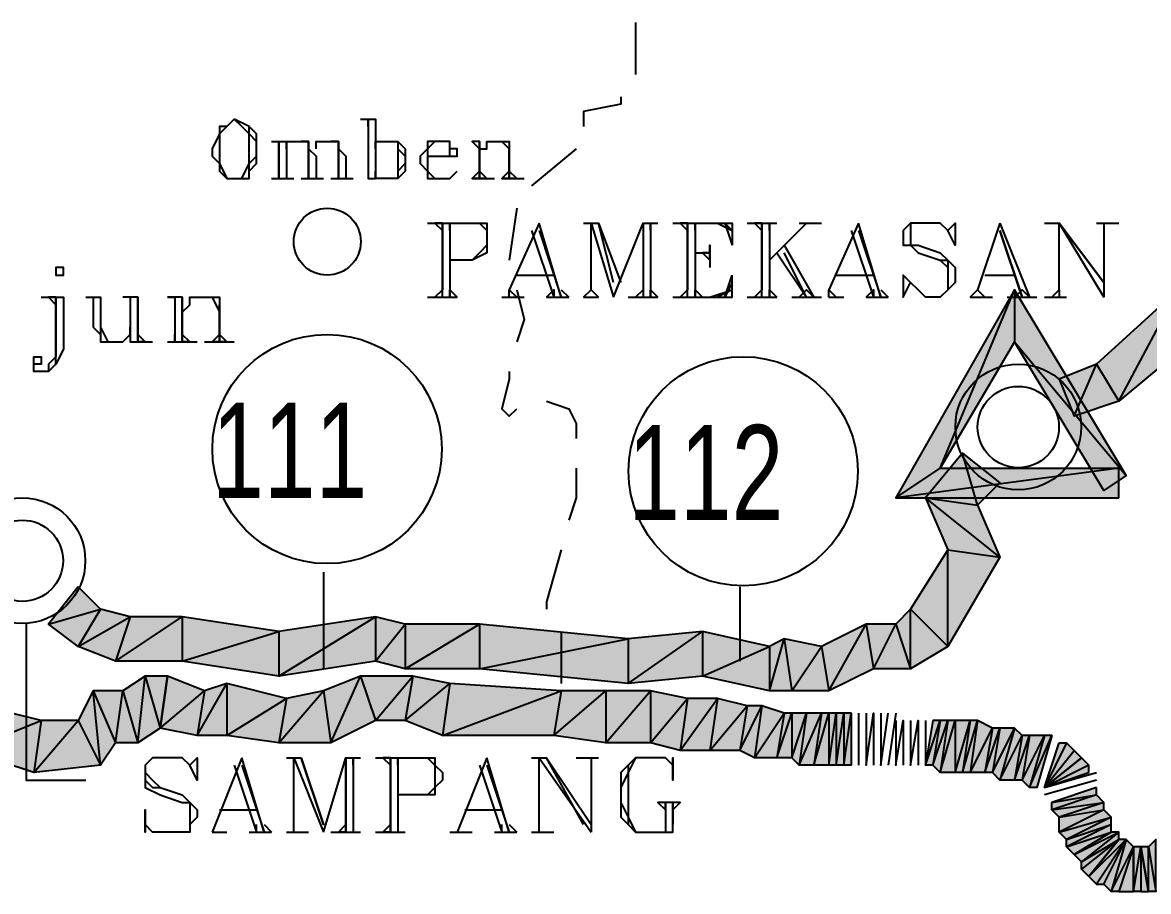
# Model space of a CAD drawing. Header units: millimetres. Extents: x 658 to 813, y 806 to 883.
# Drawn here: x 787.4491 to 787.9097, y 864.57 to 864.9257 of the extents above; entities that cross this region are included whole.
import ezdxf

# ---------------------------------------------------------------- set-up
doc = ezdxf.new("R2010")
doc.units = ezdxf.units.MM
doc.header["$LTSCALE"] = 0.1
doc.linetypes.add('atContinuous2', pattern=[0])
for name, color, linetype in [('2_5TH KEDUA', 7, 'Continuous'), ('BATKAB', 7, 'Continuous'), ('JL-ARTERI', 7, 'Continuous'), ('LINK NAS BARU', 7, 'Continuous'), ('pantai1', 7, 'Continuous'), ('SYMBOL', 7, 'Continuous'), ('TEXT', 8, 'Continuous'), ('zat_Mask_solid', 7, 'Continuous')]:
    doc.layers.add(name, color=color, linetype=linetype)
doc.styles.add('Style2', font='arial.ttf', dxfattribs={"height": 0.2})

msp = doc.modelspace()

# ---------------------------------------------------------------- hatches: boundary and pattern name
at = {"layer": '2_5TH KEDUA'}
h = msp.add_hatch(color=7, dxfattribs=at)
h.paths.add_polyline_path([(787.80631, 864.7311), (787.82455, 864.74326), (787.85495, 864.81622)])
h.paths.add_polyline_path([(787.82455, 864.74326), (787.85495, 864.81622), (787.85495, 864.79494)], flags=17)
h = msp.add_hatch(color=7, dxfattribs=at)
h.paths.add_polyline_path([(787.89752, 864.7311), (787.89752, 864.74326), (787.80631, 864.7311)], flags=17)
h.paths.add_polyline_path([(787.89752, 864.74326), (787.80631, 864.7311), (787.82455, 864.74326)], flags=17)
at = {"layer": 'JL-ARTERI'}
for points in [[(787.8884, 864.78582), (787.89752, 864.77062), (787.92184, 864.81622)], [(787.89752, 864.77062), (787.92184, 864.81622), (787.934, 864.80102)], [(787.87319, 864.77974), (787.87927, 864.76454), (787.8884, 864.78582)], [(787.87927, 864.76454), (787.8884, 864.78582), (787.89752, 864.77062)], [(787.47191, 864.69462), (787.45975, 864.67942), (787.48103, 864.6855)], [(787.45975, 864.67942), (787.48103, 864.6855), (787.47191, 864.6703)], [(787.48103, 864.6855), (787.47191, 864.6703), (787.49319, 864.68246)], [(787.47191, 864.6703), (787.49319, 864.68246), (787.48711, 864.66422)]]:
    msp.add_hatch(color=7, dxfattribs=at).paths.add_polyline_path(points)
h = msp.add_hatch(color=7, dxfattribs=at)
h.paths.add_polyline_path([(787.82759, 864.70982), (787.84887, 864.70678), (787.81847, 864.7311)], flags=17)
h.paths.add_polyline_path([(787.84887, 864.70678), (787.81847, 864.7311), (787.83975, 864.72806)], flags=17)
h = msp.add_hatch(color=7, dxfattribs=at)
h.paths.add_polyline_path([(787.49319, 864.68246), (787.48711, 864.66422), (787.51447, 864.68246)], flags=16)
h.paths.add_polyline_path([(787.48711, 864.66422), (787.51447, 864.68246), (787.51447, 864.66422)])
h = msp.add_hatch(color=7, dxfattribs=at)
h.paths.add_polyline_path([(787.55399, 864.67638), (787.55399, 864.65814), (787.59351, 864.68246)], flags=17)
h.paths.add_polyline_path([(787.55399, 864.65814), (787.59351, 864.68246), (787.59351, 864.66422)], flags=17)
h = msp.add_hatch(color=7, dxfattribs=at)
h.paths.add_polyline_path([(787.60567, 864.67942), (787.60567, 864.66118), (787.63607, 864.67942)], flags=16)
h.paths.add_polyline_path([(787.60567, 864.66118), (787.63607, 864.67942), (787.63607, 864.66118)])
h = msp.add_hatch(color=7, dxfattribs=at)
h.paths.add_polyline_path([(787.69687, 864.67334), (787.69687, 864.6551), (787.72727, 864.67638)], flags=17)
h.paths.add_polyline_path([(787.69687, 864.6551), (787.72727, 864.67638), (787.72727, 864.65814)], flags=17)
h = msp.add_hatch(color=7, dxfattribs=at)
h.paths.add_polyline_path([(787.75463, 864.6703), (787.75463, 864.65206), (787.76071, 864.67334)], flags=17)
h.paths.add_polyline_path([(787.75463, 864.65206), (787.76071, 864.67334), (787.76375, 864.65206)])
at = {"layer": 'pantai1'}
for points in [[(787.50839, 864.65814), (787.50535, 864.63686), (787.52359, 864.65206)], [(787.50535, 864.63686), (787.52359, 864.65206), (787.52055, 864.63382)], [(787.8884, 864.61254), (787.87015, 864.60646), (787.8884, 864.6095)], [(787.90056, 864.59125), (787.89448, 864.56997), (787.89144, 864.57301)], [(787.90664, 864.58821), (787.90968, 864.56997), (787.90968, 864.58821)]]:
    msp.add_hatch(color=7, dxfattribs=at).paths.add_polyline_path(points)
h = msp.add_hatch(color=7, dxfattribs=at)
h.paths.add_polyline_path([(787.52359, 864.65206), (787.52055, 864.63382), (787.53271, 864.6551)], flags=17)
h.paths.add_polyline_path([(787.52055, 864.63382), (787.53271, 864.6551), (787.53271, 864.63382)], flags=17)
h = msp.add_hatch(color=7, dxfattribs=at)
h.paths.add_polyline_path([(787.58743, 864.65814), (787.59351, 864.6399), (787.60871, 864.65814)])
h.paths.add_polyline_path([(787.59351, 864.6399), (787.60871, 864.65814), (787.60567, 864.6399)], flags=17)
h = msp.add_hatch(color=7, dxfattribs=at)
h.paths.add_polyline_path([(787.62391, 864.6551), (787.62087, 864.63382), (787.66951, 864.65206)])
h.paths.add_polyline_path([(787.62087, 864.63382), (787.66951, 864.65206), (787.66647, 864.63382)], flags=17)
h = msp.add_hatch(color=7, dxfattribs=at)
h.paths.add_polyline_path([(787.55703, 864.64902), (787.55399, 864.63078), (787.57223, 864.65206)], flags=17)
h.paths.add_polyline_path([(787.55399, 864.63078), (787.57223, 864.65206), (787.57527, 864.63078)])
h = msp.add_hatch(color=7, dxfattribs=at)
h.paths.add_polyline_path([(787.66951, 864.65206), (787.66647, 864.63382), (787.68775, 864.65206)], flags=16)
h.paths.add_polyline_path([(787.66647, 864.63382), (787.68775, 864.65206), (787.68775, 864.63078)])
h = msp.add_hatch(color=7, dxfattribs=at)
h.paths.add_polyline_path([(787.68775, 864.65206), (787.68775, 864.63078), (787.70599, 864.65206)], flags=16)
h.paths.add_polyline_path([(787.68775, 864.63078), (787.70599, 864.65206), (787.70599, 864.63078)])
h = msp.add_hatch(color=7, dxfattribs=at)
h.paths.add_polyline_path([(787.72119, 864.64902), (787.71815, 864.62774), (787.73335, 864.64902)], flags=16)
h.paths.add_polyline_path([(787.71815, 864.62774), (787.73335, 864.64902), (787.73031, 864.62774)])
h = msp.add_hatch(color=7, dxfattribs=at)
h.paths.add_polyline_path([(787.73335, 864.64902), (787.73031, 864.62774), (787.74551, 864.64598)])
h.paths.add_polyline_path([(787.73031, 864.62774), (787.74551, 864.64598), (787.74247, 864.62774)], flags=17)
h = msp.add_hatch(color=7, dxfattribs=at)
h.paths.add_polyline_path([(787.74551, 864.64598), (787.74247, 864.62774), (787.75159, 864.64598)], flags=16)
h.paths.add_polyline_path([(787.74247, 864.62774), (787.75159, 864.64598), (787.74855, 864.6247)])
h = msp.add_hatch(color=7, dxfattribs=at)
h.paths.add_polyline_path([(787.75159, 864.64598), (787.74855, 864.6247), (787.76071, 864.64294)])
h.paths.add_polyline_path([(787.74855, 864.6247), (787.76071, 864.64294), (787.75767, 864.6247)], flags=17)
h = msp.add_hatch(color=7, dxfattribs=at)
h.paths.add_polyline_path([(787.76071, 864.64294), (787.75767, 864.6247), (787.76375, 864.64294)], flags=16)
h.paths.add_polyline_path([(787.75767, 864.6247), (787.76375, 864.64294), (787.76375, 864.6247)])
h = msp.add_hatch(color=7, dxfattribs=at)
h.paths.add_polyline_path([(787.76375, 864.64294), (787.76375, 864.6247), (787.76983, 864.64294)], flags=16)
h.paths.add_polyline_path([(787.76375, 864.6247), (787.76983, 864.64294), (787.76679, 864.62166)])
h = msp.add_hatch(color=7, dxfattribs=at)
h.paths.add_polyline_path([(787.76983, 864.64294), (787.76679, 864.62166), (787.77591, 864.64294)], flags=16)
h.paths.add_polyline_path([(787.76679, 864.62166), (787.77591, 864.64294), (787.77287, 864.62166)])
h = msp.add_hatch(color=7, dxfattribs=at)
h.paths.add_polyline_path([(787.77591, 864.64294), (787.77287, 864.62166), (787.77895, 864.64294)], flags=16)
h.paths.add_polyline_path([(787.77287, 864.62166), (787.77895, 864.64294), (787.77895, 864.62166)])
h = msp.add_hatch(color=7, dxfattribs=at)
h.paths.add_polyline_path([(787.77895, 864.64294), (787.77895, 864.62166), (787.78199, 864.64294)], flags=16)
h.paths.add_polyline_path([(787.77895, 864.62166), (787.78199, 864.64294), (787.78199, 864.62166)])
h = msp.add_hatch(color=7, dxfattribs=at)
h.paths.add_polyline_path([(787.78199, 864.64294), (787.78199, 864.62166), (787.78503, 864.64294)], flags=16)
h.paths.add_polyline_path([(787.78199, 864.62166), (787.78503, 864.64294), (787.78503, 864.62166)])
h = msp.add_hatch(color=7, dxfattribs=at)
h.paths.add_polyline_path([(787.78503, 864.64294), (787.78503, 864.62166), (787.78807, 864.64294)], flags=16)
h.paths.add_polyline_path([(787.78503, 864.62166), (787.78807, 864.64294), (787.78807, 864.62166)])
h = msp.add_hatch(color=7, dxfattribs=at)
h.paths.add_polyline_path([(787.45671, 864.6399), (787.45367, 864.61862), (787.47191, 864.6399)], flags=16)
h.paths.add_polyline_path([(787.45367, 864.61862), (787.47191, 864.6399), (787.48103, 864.62166)])
h = msp.add_hatch(color=7, dxfattribs=at)
h.paths.add_polyline_path([(787.82151, 864.6399), (787.81847, 864.62166), (787.82455, 864.6399)], flags=16)
h.paths.add_polyline_path([(787.81847, 864.62166), (787.82455, 864.6399), (787.82151, 864.62166)])
h = msp.add_hatch(color=7, dxfattribs=at)
h.paths.add_polyline_path([(787.82455, 864.6399), (787.82151, 864.62166), (787.82759, 864.6399)], flags=16)
h.paths.add_polyline_path([(787.82151, 864.62166), (787.82759, 864.6399), (787.82455, 864.61862)])
h = msp.add_hatch(color=7, dxfattribs=at)
h.paths.add_polyline_path([(787.82759, 864.6399), (787.82455, 864.61862), (787.83063, 864.6399)], flags=16)
h.paths.add_polyline_path([(787.82455, 864.61862), (787.83063, 864.6399), (787.83063, 864.61862)])
h = msp.add_hatch(color=7, dxfattribs=at)
h.paths.add_polyline_path([(787.83063, 864.6399), (787.83063, 864.61862), (787.83671, 864.6399)], flags=16)
h.paths.add_polyline_path([(787.83063, 864.61862), (787.83671, 864.6399), (787.83367, 864.61862)])
h = msp.add_hatch(color=7, dxfattribs=at)
h.paths.add_polyline_path([(787.83671, 864.6399), (787.83367, 864.61862), (787.83975, 864.6399)], flags=16)
h.paths.add_polyline_path([(787.83367, 864.61862), (787.83975, 864.6399), (787.83671, 864.61862)])
h = msp.add_hatch(color=7, dxfattribs=at)
h.paths.add_polyline_path([(787.83975, 864.6399), (787.83671, 864.61862), (787.84583, 864.63686)])
h.paths.add_polyline_path([(787.83671, 864.61862), (787.84583, 864.63686), (787.84279, 864.61862)], flags=17)
h = msp.add_hatch(color=7, dxfattribs=at)
h.paths.add_polyline_path([(787.84583, 864.63686), (787.84279, 864.61862), (787.84887, 864.63686)], flags=16)
h.paths.add_polyline_path([(787.84279, 864.61862), (787.84887, 864.63686), (787.84583, 864.61862)])
h = msp.add_hatch(color=7, dxfattribs=at)
h.paths.add_polyline_path([(787.84887, 864.63686), (787.84583, 864.61862), (787.85495, 864.63686)], flags=16)
h.paths.add_polyline_path([(787.84583, 864.61862), (787.85495, 864.63686), (787.84887, 864.61558)])
h = msp.add_hatch(color=7, dxfattribs=at)
h.paths.add_polyline_path([(787.85495, 864.63686), (787.84887, 864.61558), (787.85799, 864.63382)])
h.paths.add_polyline_path([(787.84887, 864.61558), (787.85799, 864.63382), (787.85495, 864.61558)], flags=17)
h = msp.add_hatch(color=7, dxfattribs=at)
h.paths.add_polyline_path([(787.85799, 864.63382), (787.85495, 864.61558), (787.86103, 864.63382)], flags=16)
h.paths.add_polyline_path([(787.85495, 864.61558), (787.86103, 864.63382), (787.85799, 864.61558)])
h = msp.add_hatch(color=7, dxfattribs=at)
h.paths.add_polyline_path([(787.86103, 864.63382), (787.85799, 864.61558), (787.86711, 864.63382)], flags=16)
h.paths.add_polyline_path([(787.85799, 864.61558), (787.86711, 864.63382), (787.86103, 864.61254)])
h = msp.add_hatch(color=7, dxfattribs=at)
h.paths.add_polyline_path([(787.86711, 864.63382), (787.86103, 864.61254), (787.87015, 864.63382)], flags=16)
h.paths.add_polyline_path([(787.86103, 864.61254), (787.87015, 864.63382), (787.86407, 864.61254)])
h = msp.add_hatch(color=7, dxfattribs=at)
h.paths.add_polyline_path([(787.87319, 864.63078), (787.87623, 864.63078), (787.86711, 864.61254)], flags=16)
h.paths.add_polyline_path([(787.87623, 864.63078), (787.86711, 864.61254), (787.87927, 864.62774)])
h = msp.add_hatch(color=7, dxfattribs=at)
h.paths.add_polyline_path([(787.88232, 864.6247), (787.88536, 864.62166), (787.86711, 864.61254)])
h.paths.add_polyline_path([(787.88536, 864.62166), (787.86711, 864.61254), (787.88536, 864.61862)], flags=17)
h = msp.add_hatch(color=7, dxfattribs=at)
h.paths.add_polyline_path([(787.87015, 864.60646), (787.8884, 864.6095), (787.87015, 864.60342)], flags=17)
h.paths.add_polyline_path([(787.8884, 864.6095), (787.87015, 864.60342), (787.89144, 864.60646)])
h = msp.add_hatch(color=7, dxfattribs=at)
h.paths.add_polyline_path([(787.87015, 864.60342), (787.89144, 864.60646), (787.87319, 864.60038)])
h.paths.add_polyline_path([(787.89144, 864.60646), (787.87319, 864.60038), (787.89144, 864.60342)], flags=17)
h = msp.add_hatch(color=7, dxfattribs=at)
h.paths.add_polyline_path([(787.87319, 864.60038), (787.89144, 864.60342), (787.87319, 864.59429)], flags=17)
h.paths.add_polyline_path([(787.89144, 864.60342), (787.87319, 864.59429), (787.89448, 864.60038)])
h = msp.add_hatch(color=7, dxfattribs=at)
h.paths.add_polyline_path([(787.87319, 864.59429), (787.89448, 864.60038), (787.87623, 864.59125)])
h.paths.add_polyline_path([(787.89448, 864.60038), (787.87623, 864.59125), (787.89448, 864.59733)], flags=17)
h = msp.add_hatch(color=7, dxfattribs=at)
h.paths.add_polyline_path([(787.87623, 864.59125), (787.89448, 864.59733), (787.87623, 864.58821)], flags=17)
h.paths.add_polyline_path([(787.89448, 864.59733), (787.87623, 864.58821), (787.89448, 864.59429)], flags=17)
h = msp.add_hatch(color=7, dxfattribs=at)
h.paths.add_polyline_path([(787.89448, 864.59429), (787.87927, 864.58517), (787.89752, 864.59429)], flags=16)
h.paths.add_polyline_path([(787.87927, 864.58517), (787.89752, 864.59429), (787.88232, 864.58213)])
h.paths.add_polyline_path([(787.89752, 864.59429), (787.88232, 864.58213), (787.89752, 864.59125)], flags=17)
h = msp.add_hatch(color=7, dxfattribs=at)
h.paths.add_polyline_path([(787.88232, 864.58213), (787.89752, 864.59125), (787.88232, 864.57909)], flags=17)
h.paths.add_polyline_path([(787.89752, 864.59125), (787.88232, 864.57909), (787.88536, 864.57605)])
h = msp.add_hatch(color=7, dxfattribs=at)
h.paths.add_polyline_path([(787.89752, 864.59125), (787.88536, 864.57605), (787.90056, 864.59125)], flags=16)
h.paths.add_polyline_path([(787.88536, 864.57605), (787.90056, 864.59125), (787.8884, 864.57301)])
h.paths.add_polyline_path([(787.90056, 864.59125), (787.8884, 864.57301), (787.89144, 864.57301)], flags=17)
h = msp.add_hatch(color=7, dxfattribs=at)
h.paths.add_polyline_path([(787.90056, 864.59125), (787.89448, 864.56997), (787.9036, 864.58821)])
h.paths.add_polyline_path([(787.89448, 864.56997), (787.9036, 864.58821), (787.89752, 864.56997)], flags=17)
h.paths.add_polyline_path([(787.9036, 864.58821), (787.89752, 864.56997), (787.9036, 864.56997)], flags=16)
h = msp.add_hatch(color=7, dxfattribs=at)
h.paths.add_polyline_path([(787.90968, 864.56997), (787.90968, 864.58821), (787.91272, 864.56997)], flags=16)
h.paths.add_polyline_path([(787.90968, 864.58821), (787.91272, 864.56997), (787.91272, 864.59125)])
h = msp.add_hatch(color=7, dxfattribs=at)
h.paths.add_polyline_path([(787.9036, 864.58821), (787.9036, 864.56997), (787.90664, 864.58821)], flags=16)
h.paths.add_polyline_path([(787.9036, 864.56997), (787.90664, 864.58821), (787.90664, 864.56997)])
at = {"layer": 'zat_Mask_solid'}
for points in [[(787.85495, 864.81622), (787.85495, 864.79494), (787.90056, 864.74022)], [(787.85495, 864.79494), (787.90056, 864.74022), (787.89144, 864.73414)], [(787.81847, 864.7311), (787.83975, 864.72806), (787.83367, 864.74934)], [(787.83975, 864.72806), (787.83367, 864.74934), (787.84887, 864.73718)], [(787.81239, 864.6855), (787.82759, 864.6703), (787.82759, 864.70982)], [(787.82759, 864.6703), (787.82759, 864.70982), (787.84887, 864.70678)], [(787.51447, 864.68246), (787.51447, 864.66422), (787.55399, 864.67638)], [(787.59351, 864.68246), (787.59351, 864.66422), (787.60567, 864.67942)], [(787.80631, 864.67942), (787.81239, 864.66118), (787.81239, 864.6855)], [(787.81239, 864.66118), (787.81239, 864.6855), (787.82759, 864.6703)], [(787.59351, 864.66422), (787.60567, 864.67942), (787.60567, 864.66118)], [(787.63607, 864.67942), (787.63607, 864.66118), (787.69687, 864.67334)], [(787.77591, 864.6703), (787.77895, 864.65206), (787.79415, 864.67942)], [(787.77895, 864.65206), (787.79415, 864.67942), (787.79719, 864.66118)], [(787.79415, 864.67942), (787.79719, 864.66118), (787.80631, 864.67942)], [(787.79719, 864.66118), (787.80631, 864.67942), (787.81239, 864.66118)], [(787.51447, 864.66422), (787.55399, 864.67638), (787.55399, 864.65814)], [(787.63607, 864.66118), (787.69687, 864.67334), (787.69687, 864.6551)], [(787.72727, 864.67638), (787.72727, 864.65814), (787.75463, 864.6703)], [(787.76071, 864.67334), (787.76375, 864.65206), (787.77591, 864.6703)], [(787.72727, 864.65814), (787.75463, 864.6703), (787.75463, 864.65206)], [(787.76375, 864.65206), (787.77591, 864.6703), (787.77895, 864.65206)], [(787.49015, 864.65206), (787.49623, 864.63078), (787.49927, 864.65814)], [(787.49623, 864.63078), (787.49927, 864.65814), (787.50535, 864.63686)], [(787.49927, 864.65814), (787.50535, 864.63686), (787.50839, 864.65814)], [(787.53271, 864.6551), (787.53271, 864.63382), (787.55703, 864.64902)], [(787.57223, 864.65206), (787.57527, 864.63078), (787.58743, 864.65814)], [(787.57527, 864.63078), (787.58743, 864.65814), (787.59351, 864.6399)], [(787.60871, 864.65814), (787.60567, 864.6399), (787.62391, 864.6551)], [(787.60567, 864.6399), (787.62391, 864.6551), (787.62087, 864.63382)], [(787.47191, 864.6399), (787.48103, 864.62166), (787.47799, 864.65206)], [(787.48103, 864.62166), (787.47799, 864.65206), (787.48711, 864.63078)], [(787.47799, 864.65206), (787.48711, 864.63078), (787.49015, 864.65206)], [(787.48711, 864.63078), (787.49015, 864.65206), (787.49623, 864.63078)], [(787.70599, 864.65206), (787.70599, 864.63078), (787.72119, 864.64902)], [(787.43239, 864.64598), (787.42631, 864.62774), (787.45671, 864.6399)], [(787.53271, 864.63382), (787.55703, 864.64902), (787.55399, 864.63078)], [(787.70599, 864.63078), (787.72119, 864.64902), (787.71815, 864.62774)], [(787.42631, 864.62774), (787.45671, 864.6399), (787.45367, 864.61862)], [(787.86711, 864.61254), (787.87927, 864.62774), (787.88232, 864.6247)], [(787.87623, 864.58821), (787.89448, 864.59429), (787.87927, 864.58517)], [(787.90664, 864.58821), (787.90664, 864.56997), (787.90968, 864.56997)]]:
    msp.add_hatch(color=7, dxfattribs=at).paths.add_polyline_path(points)

# ---------------------------------------------------------------- linework, layer by layer
at = {"layer": '2_5TH KEDUA', "color": 7}
for points in [[(787.80631, 864.7311), (787.82455, 864.74326), (787.85495, 864.81622), (787.80631, 864.7311)], [(787.82455, 864.74326), (787.85495, 864.81622), (787.85495, 864.79494), (787.82455, 864.74326)], [(787.85495, 864.81622), (787.85495, 864.79494), (787.90056, 864.74022), (787.85495, 864.81622)], [(787.85495, 864.79494), (787.90056, 864.74022), (787.89144, 864.73414), (787.85495, 864.79494)], [(787.89752, 864.7311), (787.89752, 864.74326), (787.80631, 864.7311), (787.89752, 864.7311)], [(787.89752, 864.74326), (787.80631, 864.7311), (787.82455, 864.74326), (787.89752, 864.74326)]]:
    msp.add_lwpolyline(points, dxfattribs=at)
at = {"layer": 'BATKAB', "color": 7}
for points in [[(787.69991, 864.92566), (787.69991, 864.90438)], [(787.69383, 864.89526), (787.69383, 864.89222), (787.67863, 864.88918), (787.67863, 864.88614), (787.67863, 864.8831)], [(787.67559, 864.87398), (787.65735, 864.85878)], [(787.65127, 864.84966), (787.64823, 864.82838)], [(787.65127, 864.81622), (787.65431, 864.80406), (787.65127, 864.79494)], [(787.64823, 864.78278), (787.64823, 864.77974), (787.64519, 864.76758), (787.64823, 864.76454), (787.65127, 864.76758)], [(787.66343, 864.77062), (787.67255, 864.76758), (787.67559, 864.7615), (787.67559, 864.75542)], [(787.67559, 864.74326), (787.67559, 864.7311), (787.67255, 864.72198)], [(787.66951, 864.70982), (787.66343, 864.68854), (787.66343, 864.6855)], [(787.66951, 864.67638), (787.66951, 864.6551)]]:
    msp.add_lwpolyline(points, dxfattribs=at)
at = {"layer": 'JL-ARTERI', "color": 7}
for points in [[(787.8884, 864.78582), (787.89752, 864.77062), (787.92184, 864.81622), (787.8884, 864.78582)], [(787.89752, 864.77062), (787.92184, 864.81622), (787.934, 864.80102), (787.89752, 864.77062)], [(787.87319, 864.77974), (787.87927, 864.76454), (787.8884, 864.78582), (787.87319, 864.77974)], [(787.87927, 864.76454), (787.8884, 864.78582), (787.89752, 864.77062), (787.87927, 864.76454)], [(787.81847, 864.7311), (787.83975, 864.72806), (787.83367, 864.74934), (787.81847, 864.7311)], [(787.83975, 864.72806), (787.83367, 864.74934), (787.84887, 864.73718), (787.83975, 864.72806)], [(787.82759, 864.70982), (787.84887, 864.70678), (787.81847, 864.7311), (787.82759, 864.70982)], [(787.84887, 864.70678), (787.81847, 864.7311), (787.83975, 864.72806), (787.84887, 864.70678)], [(787.81239, 864.6855), (787.82759, 864.6703), (787.82759, 864.70982), (787.81239, 864.6855)], [(787.82759, 864.6703), (787.82759, 864.70982), (787.84887, 864.70678), (787.82759, 864.6703)], [(787.47191, 864.69462), (787.45975, 864.67942), (787.48103, 864.6855), (787.47191, 864.69462)], [(787.45975, 864.67942), (787.48103, 864.6855), (787.47191, 864.6703), (787.45975, 864.67942)], [(787.48103, 864.6855), (787.47191, 864.6703), (787.49319, 864.68246), (787.48103, 864.6855)], [(787.47191, 864.6703), (787.49319, 864.68246), (787.48711, 864.66422), (787.47191, 864.6703)], [(787.49319, 864.68246), (787.48711, 864.66422), (787.51447, 864.68246), (787.49319, 864.68246)], [(787.48711, 864.66422), (787.51447, 864.68246), (787.51447, 864.66422), (787.48711, 864.66422)], [(787.51447, 864.68246), (787.51447, 864.66422), (787.55399, 864.67638), (787.51447, 864.68246)], [(787.55399, 864.67638), (787.55399, 864.65814), (787.59351, 864.68246), (787.55399, 864.67638)], [(787.55399, 864.65814), (787.59351, 864.68246), (787.59351, 864.66422), (787.55399, 864.65814)], [(787.59351, 864.68246), (787.59351, 864.66422), (787.60567, 864.67942), (787.59351, 864.68246)], [(787.80631, 864.67942), (787.81239, 864.66118), (787.81239, 864.6855), (787.80631, 864.67942)], [(787.81239, 864.66118), (787.81239, 864.6855), (787.82759, 864.6703), (787.81239, 864.66118)], [(787.59351, 864.66422), (787.60567, 864.67942), (787.60567, 864.66118), (787.59351, 864.66422)], [(787.60567, 864.67942), (787.60567, 864.66118), (787.63607, 864.67942), (787.60567, 864.67942)], [(787.60567, 864.66118), (787.63607, 864.67942), (787.63607, 864.66118), (787.60567, 864.66118)], [(787.63607, 864.67942), (787.63607, 864.66118), (787.69687, 864.67334), (787.63607, 864.67942)], [(787.77591, 864.6703), (787.77895, 864.65206), (787.79415, 864.67942), (787.77591, 864.6703)], [(787.77895, 864.65206), (787.79415, 864.67942), (787.79719, 864.66118), (787.77895, 864.65206)], [(787.79415, 864.67942), (787.79719, 864.66118), (787.80631, 864.67942), (787.79415, 864.67942)], [(787.79719, 864.66118), (787.80631, 864.67942), (787.81239, 864.66118), (787.79719, 864.66118)], [(787.51447, 864.66422), (787.55399, 864.67638), (787.55399, 864.65814), (787.51447, 864.66422)], [(787.63607, 864.66118), (787.69687, 864.67334), (787.69687, 864.6551), (787.63607, 864.66118)], [(787.69687, 864.67334), (787.69687, 864.6551), (787.72727, 864.67638), (787.69687, 864.67334)], [(787.69687, 864.6551), (787.72727, 864.67638), (787.72727, 864.65814), (787.69687, 864.6551)], [(787.72727, 864.67638), (787.72727, 864.65814), (787.75463, 864.6703), (787.72727, 864.67638)], [(787.75463, 864.6703), (787.75463, 864.65206), (787.76071, 864.67334), (787.75463, 864.6703)], [(787.75463, 864.65206), (787.76071, 864.67334), (787.76375, 864.65206), (787.75463, 864.65206)], [(787.76071, 864.67334), (787.76375, 864.65206), (787.77591, 864.6703), (787.76071, 864.67334)], [(787.72727, 864.65814), (787.75463, 864.6703), (787.75463, 864.65206), (787.72727, 864.65814)], [(787.76375, 864.65206), (787.77591, 864.6703), (787.77895, 864.65206), (787.76375, 864.65206)]]:
    msp.add_lwpolyline(points, dxfattribs=at)
at = {"layer": 'LINK NAS BARU', "color": 7}
for points in [[(787.57223, 864.7007), (787.57223, 864.66118)], [(787.74247, 864.69462), (787.74247, 864.66422)]]:
    msp.add_lwpolyline(points, dxfattribs=at)
at = {"layer": 'LINK NAS BARU', "color": 7, "linetype": 'atContinuous2'}
for centre in [(787.57367, 864.75108), (787.74392, 864.74196)]:
    msp.add_circle(centre, 0.0469, dxfattribs=at)
at = {"layer": 'pantai1', "color": 7, "linetype": 'atContinuous2'}
for p, q in [((787.86711, 864.61254), (787.88232, 864.6247)), ((787.88232, 864.6247), (787.88536, 864.62166)), ((787.88536, 864.62166), (787.86711, 864.61254)), ((787.88536, 864.62166), (787.86711, 864.61254)), ((787.86711, 864.61254), (787.88536, 864.61862)), ((787.88536, 864.61862), (787.88536, 864.62166))]:
    msp.add_line(p, q, dxfattribs=at)
at = {"layer": 'pantai1', "color": 7}
for points in [[(787.49015, 864.65206), (787.49623, 864.63078), (787.49927, 864.65814), (787.49015, 864.65206)], [(787.49623, 864.63078), (787.49927, 864.65814), (787.50535, 864.63686), (787.49623, 864.63078)], [(787.49927, 864.65814), (787.50535, 864.63686), (787.50839, 864.65814), (787.49927, 864.65814)], [(787.50839, 864.65814), (787.50535, 864.63686), (787.52359, 864.65206), (787.50839, 864.65814)], [(787.52359, 864.65206), (787.52055, 864.63382), (787.53271, 864.6551), (787.52359, 864.65206)], [(787.52055, 864.63382), (787.53271, 864.6551), (787.53271, 864.63382), (787.52055, 864.63382)], [(787.53271, 864.6551), (787.53271, 864.63382), (787.55703, 864.64902), (787.53271, 864.6551)], [(787.57223, 864.65206), (787.57527, 864.63078), (787.58743, 864.65814), (787.57223, 864.65206)], [(787.57527, 864.63078), (787.58743, 864.65814), (787.59351, 864.6399), (787.57527, 864.63078)], [(787.58743, 864.65814), (787.59351, 864.6399), (787.60871, 864.65814), (787.58743, 864.65814)], [(787.59351, 864.6399), (787.60871, 864.65814), (787.60567, 864.6399), (787.59351, 864.6399)], [(787.60871, 864.65814), (787.60567, 864.6399), (787.62391, 864.6551), (787.60871, 864.65814)], [(787.60567, 864.6399), (787.62391, 864.6551), (787.62087, 864.63382), (787.60567, 864.6399)], [(787.62391, 864.6551), (787.62087, 864.63382), (787.66951, 864.65206), (787.62391, 864.6551)], [(787.47191, 864.6399), (787.48103, 864.62166), (787.47799, 864.65206), (787.47191, 864.6399)], [(787.48103, 864.62166), (787.47799, 864.65206), (787.48711, 864.63078), (787.48103, 864.62166)], [(787.47799, 864.65206), (787.48711, 864.63078), (787.49015, 864.65206), (787.47799, 864.65206)], [(787.48711, 864.63078), (787.49015, 864.65206), (787.49623, 864.63078), (787.48711, 864.63078)], [(787.50535, 864.63686), (787.52359, 864.65206), (787.52055, 864.63382), (787.50535, 864.63686)], [(787.55703, 864.64902), (787.55399, 864.63078), (787.57223, 864.65206), (787.55703, 864.64902)], [(787.55399, 864.63078), (787.57223, 864.65206), (787.57527, 864.63078), (787.55399, 864.63078)], [(787.62087, 864.63382), (787.66951, 864.65206), (787.66647, 864.63382), (787.62087, 864.63382)], [(787.66951, 864.65206), (787.66647, 864.63382), (787.68775, 864.65206), (787.66951, 864.65206)], [(787.66647, 864.63382), (787.68775, 864.65206), (787.68775, 864.63078), (787.66647, 864.63382)], [(787.68775, 864.65206), (787.68775, 864.63078), (787.70599, 864.65206), (787.68775, 864.65206)], [(787.68775, 864.63078), (787.70599, 864.65206), (787.70599, 864.63078), (787.68775, 864.63078)], [(787.70599, 864.65206), (787.70599, 864.63078), (787.72119, 864.64902), (787.70599, 864.65206)], [(787.43239, 864.64598), (787.42631, 864.62774), (787.45671, 864.6399), (787.43239, 864.64598)], [(787.53271, 864.63382), (787.55703, 864.64902), (787.55399, 864.63078), (787.53271, 864.63382)], [(787.70599, 864.63078), (787.72119, 864.64902), (787.71815, 864.62774), (787.70599, 864.63078)], [(787.72119, 864.64902), (787.71815, 864.62774), (787.73335, 864.64902), (787.72119, 864.64902)], [(787.71815, 864.62774), (787.73335, 864.64902), (787.73031, 864.62774), (787.71815, 864.62774)], [(787.73335, 864.64902), (787.73031, 864.62774), (787.74551, 864.64598), (787.73335, 864.64902)], [(787.73031, 864.62774), (787.74551, 864.64598), (787.74247, 864.62774), (787.73031, 864.62774)], [(787.74551, 864.64598), (787.74247, 864.62774), (787.75159, 864.64598), (787.74551, 864.64598)], [(787.74247, 864.62774), (787.75159, 864.64598), (787.74855, 864.6247), (787.74247, 864.62774)], [(787.75159, 864.64598), (787.74855, 864.6247), (787.76071, 864.64294), (787.75159, 864.64598)], [(787.74855, 864.6247), (787.76071, 864.64294), (787.75767, 864.6247), (787.74855, 864.6247)], [(787.76071, 864.64294), (787.75767, 864.6247), (787.76375, 864.64294), (787.76071, 864.64294)], [(787.75767, 864.6247), (787.76375, 864.64294), (787.76375, 864.6247), (787.75767, 864.6247)], [(787.76375, 864.64294), (787.76375, 864.6247), (787.76983, 864.64294), (787.76375, 864.64294)], [(787.76375, 864.6247), (787.76983, 864.64294), (787.76679, 864.62166), (787.76375, 864.6247)], [(787.76983, 864.64294), (787.76679, 864.62166), (787.77591, 864.64294), (787.76983, 864.64294)], [(787.76679, 864.62166), (787.77591, 864.64294), (787.77287, 864.62166), (787.76679, 864.62166)], [(787.77591, 864.64294), (787.77287, 864.62166), (787.77895, 864.64294), (787.77591, 864.64294)], [(787.77287, 864.62166), (787.77895, 864.64294), (787.77895, 864.62166), (787.77287, 864.62166)], [(787.77895, 864.64294), (787.77895, 864.62166), (787.78199, 864.64294), (787.77895, 864.64294)], [(787.77895, 864.62166), (787.78199, 864.64294), (787.78199, 864.62166), (787.77895, 864.62166)], [(787.78199, 864.64294), (787.78199, 864.62166), (787.78503, 864.64294), (787.78199, 864.64294)], [(787.78199, 864.62166), (787.78503, 864.64294), (787.78503, 864.62166), (787.78199, 864.62166)], [(787.78503, 864.64294), (787.78503, 864.62166), (787.78807, 864.64294), (787.78503, 864.64294)], [(787.78503, 864.62166), (787.78807, 864.64294), (787.78807, 864.62166), (787.78503, 864.62166)], [(787.79111, 864.64294), (787.79111, 864.62166)], [(787.79415, 864.64294), (787.79415, 864.62166), (787.79719, 864.64294), (787.79719, 864.62166)], [(787.80023, 864.64294), (787.80023, 864.62166), (787.80327, 864.64294)], [(787.80631, 864.64294), (787.80327, 864.62166)], [(787.42631, 864.62774), (787.45671, 864.6399), (787.45367, 864.61862), (787.42631, 864.62774)], [(787.45671, 864.6399), (787.45367, 864.61862), (787.47191, 864.6399), (787.45671, 864.6399)], [(787.45367, 864.61862), (787.47191, 864.6399), (787.48103, 864.62166), (787.45367, 864.61862)], [(787.80631, 864.6399), (787.80631, 864.62166), (787.80935, 864.6399), (787.80935, 864.62166)], [(787.81239, 864.6399), (787.81239, 864.62166), (787.81543, 864.6399), (787.81543, 864.62166)], [(787.81847, 864.6399), (787.81847, 864.62166)], [(787.82151, 864.6399), (787.81847, 864.62166), (787.82455, 864.6399), (787.82151, 864.6399)], [(787.81847, 864.62166), (787.82455, 864.6399), (787.82151, 864.62166), (787.81847, 864.62166)], [(787.82455, 864.6399), (787.82151, 864.62166), (787.82759, 864.6399), (787.82455, 864.6399)], [(787.82151, 864.62166), (787.82759, 864.6399), (787.82455, 864.61862), (787.82151, 864.62166)], [(787.82759, 864.6399), (787.82455, 864.61862), (787.83063, 864.6399), (787.82759, 864.6399)], [(787.82455, 864.61862), (787.83063, 864.6399), (787.83063, 864.61862), (787.82455, 864.61862)], [(787.83063, 864.6399), (787.83063, 864.61862), (787.83671, 864.6399), (787.83063, 864.6399)], [(787.83063, 864.61862), (787.83671, 864.6399), (787.83367, 864.61862), (787.83063, 864.61862)], [(787.83671, 864.6399), (787.83367, 864.61862), (787.83975, 864.6399), (787.83671, 864.6399)], [(787.83367, 864.61862), (787.83975, 864.6399), (787.83671, 864.61862), (787.83367, 864.61862)], [(787.83975, 864.6399), (787.83671, 864.61862), (787.84583, 864.63686), (787.83975, 864.6399)], [(787.83671, 864.61862), (787.84583, 864.63686), (787.84279, 864.61862), (787.83671, 864.61862)], [(787.84583, 864.63686), (787.84279, 864.61862), (787.84887, 864.63686), (787.84583, 864.63686)], [(787.84279, 864.61862), (787.84887, 864.63686), (787.84583, 864.61862), (787.84279, 864.61862)], [(787.84887, 864.63686), (787.84583, 864.61862), (787.85495, 864.63686), (787.84887, 864.63686)], [(787.84583, 864.61862), (787.85495, 864.63686), (787.84887, 864.61558), (787.84583, 864.61862)], [(787.85495, 864.63686), (787.84887, 864.61558), (787.85799, 864.63382), (787.85495, 864.63686)], [(787.84887, 864.61558), (787.85799, 864.63382), (787.85495, 864.61558), (787.84887, 864.61558)], [(787.85799, 864.63382), (787.85495, 864.61558), (787.86103, 864.63382), (787.85799, 864.63382)], [(787.85495, 864.61558), (787.86103, 864.63382), (787.85799, 864.61558), (787.85495, 864.61558)], [(787.86103, 864.63382), (787.85799, 864.61558), (787.86711, 864.63382), (787.86103, 864.63382)], [(787.85799, 864.61558), (787.86711, 864.63382), (787.86103, 864.61254), (787.85799, 864.61558)], [(787.86711, 864.63382), (787.86103, 864.61254), (787.87015, 864.63382), (787.86711, 864.63382)], [(787.86103, 864.61254), (787.87015, 864.63382), (787.86407, 864.61254), (787.86103, 864.61254)], [(787.87015, 864.63382), (787.86407, 864.61254)], [(787.87319, 864.63078), (787.87623, 864.63078), (787.86711, 864.61254), (787.87319, 864.63078)], [(787.87623, 864.63078), (787.86711, 864.61254), (787.87927, 864.62774), (787.87623, 864.63078)], [(787.86711, 864.61254), (787.87927, 864.62774), (787.88232, 864.6247), (787.86711, 864.61254)], [(787.86711, 864.61254), (787.8884, 864.61862)], [(787.8884, 864.61558), (787.86711, 864.6095)], [(787.8884, 864.61254), (787.87015, 864.60646)], [(787.8884, 864.61254), (787.87015, 864.60646), (787.8884, 864.6095), (787.8884, 864.61254)], [(787.87015, 864.60646), (787.8884, 864.6095), (787.87015, 864.60342), (787.87015, 864.60646)], [(787.8884, 864.6095), (787.87015, 864.60342), (787.89144, 864.60646), (787.8884, 864.6095)], [(787.87015, 864.60342), (787.89144, 864.60646), (787.87319, 864.60038), (787.87015, 864.60342)], [(787.89144, 864.60646), (787.87319, 864.60038), (787.89144, 864.60342), (787.89144, 864.60646)], [(787.87319, 864.60038), (787.89144, 864.60342), (787.87319, 864.59429), (787.87319, 864.60038)], [(787.89144, 864.60342), (787.87319, 864.59429), (787.89448, 864.60038), (787.89144, 864.60342)], [(787.87319, 864.59429), (787.89448, 864.60038), (787.87623, 864.59125), (787.87319, 864.59429)], [(787.89448, 864.60038), (787.87623, 864.59125), (787.89448, 864.59733), (787.89448, 864.60038)], [(787.87623, 864.59125), (787.89448, 864.59733), (787.87623, 864.58821), (787.87623, 864.59125)], [(787.89448, 864.59733), (787.87623, 864.58821), (787.89448, 864.59429), (787.89448, 864.59733)], [(787.87623, 864.58821), (787.89448, 864.59429), (787.87927, 864.58517), (787.87623, 864.58821)], [(787.89448, 864.59429), (787.87927, 864.58517), (787.89752, 864.59429), (787.89448, 864.59429)], [(787.87927, 864.58517), (787.89752, 864.59429), (787.88232, 864.58213), (787.87927, 864.58517)], [(787.89752, 864.59429), (787.88232, 864.58213), (787.89752, 864.59125), (787.89752, 864.59429)], [(787.88232, 864.58213), (787.89752, 864.59125), (787.88232, 864.57909), (787.88232, 864.58213)], [(787.89752, 864.59125), (787.88232, 864.57909), (787.88536, 864.57605), (787.89752, 864.59125)], [(787.89752, 864.59125), (787.88536, 864.57605), (787.90056, 864.59125), (787.89752, 864.59125)], [(787.88536, 864.57605), (787.90056, 864.59125), (787.8884, 864.57301), (787.88536, 864.57605)], [(787.90056, 864.59125), (787.8884, 864.57301), (787.89144, 864.57301), (787.90056, 864.59125)], [(787.90056, 864.59125), (787.89448, 864.56997), (787.89144, 864.57301), (787.90056, 864.59125)], [(787.90056, 864.59125), (787.89448, 864.56997), (787.9036, 864.58821), (787.90056, 864.59125)], [(787.90968, 864.58821), (787.91272, 864.56997), (787.91272, 864.59125), (787.90968, 864.58821)], [(787.89448, 864.56997), (787.9036, 864.58821), (787.89752, 864.56997), (787.89448, 864.56997)], [(787.9036, 864.58821), (787.89752, 864.56997), (787.9036, 864.56997), (787.9036, 864.58821)], [(787.9036, 864.58821), (787.9036, 864.56997), (787.90664, 864.58821), (787.9036, 864.58821)], [(787.9036, 864.56997), (787.90664, 864.58821), (787.90664, 864.56997), (787.9036, 864.56997)], [(787.90664, 864.58821), (787.90664, 864.56997), (787.90968, 864.56997), (787.90664, 864.58821)], [(787.90664, 864.58821), (787.90968, 864.56997), (787.90968, 864.58821), (787.90664, 864.58821)], [(787.90968, 864.56997), (787.90968, 864.58821), (787.91272, 864.56997), (787.90968, 864.56997)]]:
    msp.add_lwpolyline(points, dxfattribs=at)
at = {"layer": 'SYMBOL', "color": 7, "linetype": 'atContinuous2'}
for centre, radius in [((787.57376, 864.83596), 0.0137), ((787.85643, 864.7601), 0.02572), ((787.85645, 864.76006), 0.01664), ((787.44907, 864.70538), 0.02572), ((787.44908, 864.70534), 0.01664)]:
    msp.add_circle(centre, radius, dxfattribs=at)
at = {"layer": 'TEXT', "color": 7}
for points in [[(787.53575, 864.88614), (787.53271, 864.8831), (787.52967, 864.8831), (787.52967, 864.88006), (787.52663, 864.87398), (787.52663, 864.87094), (787.52967, 864.8679), (787.52967, 864.86486), (787.53271, 864.86182), (787.53575, 864.86182), (787.54183, 864.86182), (787.54183, 864.86486), (787.54487, 864.8679), (787.54487, 864.87094), (787.54487, 864.87398), (787.54487, 864.88006), (787.54183, 864.8831), (787.53575, 864.88614)], [(787.53575, 864.88614), (787.53271, 864.8831), (787.52967, 864.88006), (787.52967, 864.87702), (787.52967, 864.87094), (787.52967, 864.8679), (787.53271, 864.86182), (787.53575, 864.86182), (787.53879, 864.86182), (787.54183, 864.8679), (787.54183, 864.87094), (787.54183, 864.87702), (787.54183, 864.88006), (787.53879, 864.8831), (787.53575, 864.88614)], [(787.58743, 864.88614), (787.59351, 864.88614), (787.59351, 864.86182)], [(787.59047, 864.88614), (787.59047, 864.86182), (787.59351, 864.86182)], [(787.59047, 864.88614), (787.59047, 864.8831), (787.59047, 864.88614)], [(787.52967, 864.8831), (787.52967, 864.88006), (787.52967, 864.87702), (787.52967, 864.87094), (787.52967, 864.8679), (787.52967, 864.86486)], [(787.54183, 864.86486), (787.54183, 864.8679), (787.54487, 864.87094), (787.54487, 864.87702), (787.54183, 864.88006), (787.54183, 864.8831)], [(787.59351, 864.8831), (787.59351, 864.86486)], [(787.55095, 864.87702), (787.55703, 864.87702), (787.55703, 864.86182)], [(787.55095, 864.87702), (787.55399, 864.87702), (787.55399, 864.87398)], [(787.55399, 864.87702), (787.55399, 864.86182), (787.55399, 864.87702)], [(787.55703, 864.87398), (787.55703, 864.87702), (787.56007, 864.87702), (787.56311, 864.87702), (787.56615, 864.87702), (787.56615, 864.87398), (787.56919, 864.87094), (787.56919, 864.86182)], [(787.56615, 864.87398), (787.56615, 864.87094), (787.56615, 864.86182), (787.56615, 864.87398), (787.56615, 864.87702), (787.56311, 864.87702)], [(787.56919, 864.87398), (787.56919, 864.87702), (787.57223, 864.87702), (787.57527, 864.87702), (787.57831, 864.87702), (787.57831, 864.87398), (787.58135, 864.87094), (787.58135, 864.86182)], [(787.57831, 864.87398), (787.57831, 864.87094), (787.57831, 864.86182), (787.57831, 864.87398), (787.57831, 864.87702), (787.57527, 864.87702)], [(787.59351, 864.87398), (787.59351, 864.87702), (787.59655, 864.87702), (787.59959, 864.87702), (787.60263, 864.87702), (787.60567, 864.87398), (787.60567, 864.87094), (787.60567, 864.8679), (787.60567, 864.86486), (787.60263, 864.86182), (787.59959, 864.86182), (787.59655, 864.86182), (787.59351, 864.86182), (787.59351, 864.86486)], [(787.59959, 864.87702), (787.60263, 864.87702), (787.60263, 864.87398), (787.60263, 864.87094), (787.60263, 864.8679), (787.60263, 864.86486), (787.60263, 864.86182), (787.59959, 864.86182)], [(787.61479, 864.87094), (787.62695, 864.87094), (787.62695, 864.87398), (787.62391, 864.87398), (787.62391, 864.87702), (787.62087, 864.87702), (787.61783, 864.87702), (787.61479, 864.87702), (787.61479, 864.87398), (787.61175, 864.87094), (787.61175, 864.8679), (787.61479, 864.86486), (787.61479, 864.86182), (787.61783, 864.86182), (787.62087, 864.86182), (787.62391, 864.86182), (787.62695, 864.86486)], [(787.61783, 864.87702), (787.61479, 864.87398), (787.61479, 864.87094), (787.61479, 864.8679), (787.61479, 864.86486), (787.61783, 864.86182)], [(787.62391, 864.87094), (787.62391, 864.87398), (787.62391, 864.87702), (787.62087, 864.87702)], [(787.63607, 864.86182), (787.63607, 864.87702), (787.63607, 864.86182), (787.63607, 864.87702), (787.63303, 864.87702)], [(787.63607, 864.87702), (787.63303, 864.87702), (787.63607, 864.87398)], [(787.63607, 864.87398), (787.63911, 864.87398), (787.63911, 864.87702), (787.64215, 864.87702), (787.64519, 864.87702), (787.64823, 864.87702), (787.64823, 864.87398), (787.64823, 864.87094), (787.64823, 864.86182), (787.64823, 864.87094), (787.64823, 864.87398)], [(787.64519, 864.87702), (787.64823, 864.87398), (787.64823, 864.86182)], [(787.60263, 864.87398), (787.60567, 864.87094), (787.60567, 864.8679), (787.60263, 864.86486)], [(787.61479, 864.87398), (787.61479, 864.87094), (787.61479, 864.8679), (787.61479, 864.86486)], [(787.62391, 864.87094), (787.62391, 864.87398)], [(787.55095, 864.86182), (787.55399, 864.86182), (787.55399, 864.86486)], [(787.55095, 864.86182), (787.56007, 864.86182)], [(787.55703, 864.86486), (787.55703, 864.86182)], [(787.56311, 864.86182), (787.56615, 864.86182), (787.56615, 864.86486)], [(787.56311, 864.86182), (787.57223, 864.86182)], [(787.56919, 864.86486), (787.56919, 864.86182)], [(787.57527, 864.86182), (787.57831, 864.86182), (787.57831, 864.86486)], [(787.57527, 864.86182), (787.58439, 864.86182)], [(787.58135, 864.86486), (787.58135, 864.86182)], [(787.63607, 864.86182), (787.63303, 864.86182), (787.63607, 864.86486), (787.63911, 864.86182), (787.63607, 864.86182)], [(787.63303, 864.86182), (787.64215, 864.86182)], [(787.64823, 864.86182), (787.64519, 864.86182), (787.64823, 864.86486), (787.65127, 864.86182), (787.64823, 864.86182)], [(787.64519, 864.86182), (787.65431, 864.86182)], [(787.61479, 864.84358), (787.63303, 864.84358), (787.63911, 864.84358), (787.63911, 864.84054), (787.63911, 864.8375), (787.63911, 864.83446), (787.63911, 864.83142), (787.63303, 864.82838), (787.62391, 864.82838)], [(787.62087, 864.84358), (787.61783, 864.84358), (787.62087, 864.84054)], [(787.62087, 864.81318), (787.62087, 864.84358), (787.62087, 864.81622)], [(787.62391, 864.84358), (787.62391, 864.81318)], [(787.62391, 864.84054), (787.62391, 864.84358), (787.62695, 864.84358)], [(787.63303, 864.84358), (787.63607, 864.84358), (787.63911, 864.84054), (787.63911, 864.83446), (787.63607, 864.83142), (787.63303, 864.82838)], [(787.66039, 864.84358), (787.64823, 864.81622)], [(787.66039, 864.84054), (787.66951, 864.81318), (787.66039, 864.84358)], [(787.67863, 864.84358), (787.68471, 864.84358)], [(787.67863, 864.84358), (787.68167, 864.84358)], [(787.68167, 864.81622), (787.68167, 864.84358), (787.69079, 864.81318)], [(787.69079, 864.81926), (787.68471, 864.84358), (787.69383, 864.81926)], [(787.69079, 864.81318), (787.70295, 864.84358), (787.70295, 864.81318)], [(787.70295, 864.84358), (787.70295, 864.81622)], [(787.70295, 864.84358), (787.70903, 864.84358)], [(787.70599, 864.84358), (787.70599, 864.81318)], [(787.70599, 864.84054), (787.70599, 864.84358), (787.70903, 864.84358)], [(787.71511, 864.84358), (787.73943, 864.84358), (787.73943, 864.83446)], [(787.72119, 864.84358), (787.71815, 864.84358), (787.72119, 864.84054)], [(787.72119, 864.81318), (787.72119, 864.84358), (787.72119, 864.81622)], [(787.72423, 864.84358), (787.72423, 864.81318)], [(787.72423, 864.84054), (787.72423, 864.84358), (787.72727, 864.84358)], [(787.73031, 864.84358), (787.73943, 864.84358)], [(787.73335, 864.84358), (787.73943, 864.84054), (787.73639, 864.84358), (787.73943, 864.83446)], [(787.74551, 864.84358), (787.75767, 864.84358)], [(787.75159, 864.84358), (787.74855, 864.84358), (787.75159, 864.84054)], [(787.75159, 864.81318), (787.75159, 864.84358), (787.75159, 864.81622)], [(787.75463, 864.84358), (787.75463, 864.81318)], [(787.76983, 864.84358), (787.75463, 864.82838)], [(787.75463, 864.84054), (787.75463, 864.84358), (787.75767, 864.84358)], [(787.76679, 864.84358), (787.77591, 864.84358)], [(787.76983, 864.84358), (787.77287, 864.84358)], [(787.79111, 864.84358), (787.77895, 864.81622)], [(787.79111, 864.84054), (787.80023, 864.81318), (787.79111, 864.84358)], [(787.82759, 864.84054), (787.83063, 864.84358), (787.83063, 864.83446), (787.82759, 864.84054), (787.82455, 864.84358), (787.82151, 864.84358), (787.81847, 864.84358), (787.81239, 864.84358), (787.80935, 864.84054), (787.80935, 864.83446), (787.81239, 864.83446), (787.81543, 864.83142), (787.82455, 864.82838), (787.82759, 864.82534), (787.82759, 864.8223), (787.82759, 864.81926), (787.82759, 864.81622)], [(787.81239, 864.84358), (787.81239, 864.84054), (787.81239, 864.8375), (787.81239, 864.83446), (787.81543, 864.83446), (787.82455, 864.83142), (787.82759, 864.82838), (787.83063, 864.82534), (787.83063, 864.81926), (787.82759, 864.81622), (787.82455, 864.81318), (787.81847, 864.81318), (787.81543, 864.81622), (787.81239, 864.81926), (787.80935, 864.8223), (787.80935, 864.81318), (787.81239, 864.81926)], [(787.84887, 864.84358), (787.83975, 864.81622)], [(787.84887, 864.84358), (787.86103, 864.81318)], [(787.86711, 864.84358), (787.87319, 864.84358)], [(787.87015, 864.84358), (787.87319, 864.84358)], [(787.87319, 864.81622), (787.87319, 864.84358), (787.89144, 864.81318)], [(787.87319, 864.84358), (787.89144, 864.81926), (787.87319, 864.84358)], [(787.8884, 864.84358), (787.89752, 864.84358)], [(787.8884, 864.84358), (787.89144, 864.84358), (787.89448, 864.84358)], [(787.89144, 864.84358), (787.89144, 864.81318)], [(787.63911, 864.84054), (787.63911, 864.8375), (787.63911, 864.83446), (787.63911, 864.83142)], [(787.65735, 864.84054), (787.66647, 864.81318)], [(787.78807, 864.84054), (787.79719, 864.81318)], [(787.84887, 864.84054), (787.85799, 864.81318), (787.84887, 864.84054)], [(787.73031, 864.83142), (787.72727, 864.83142), (787.73031, 864.82838), (787.73031, 864.83142), (787.73031, 864.83446), (787.73031, 864.83142), (787.73031, 864.82534)], [(787.73031, 864.83446), (787.73031, 864.82534)], [(787.76071, 864.83446), (787.77287, 864.81318)], [(787.81239, 864.83446), (787.81543, 864.83142), (787.82455, 864.82838), (787.82759, 864.82838), (787.82759, 864.82534)], [(787.72423, 864.83142), (787.73031, 864.83142)], [(787.75767, 864.83142), (787.76983, 864.81318), (787.76071, 864.83142)], [(787.46279, 864.82534), (787.46279, 864.8223), (787.46583, 864.8223), (787.46583, 864.82534), (787.46279, 864.82534), (787.46279, 864.8223), (787.46583, 864.8223)], [(787.65127, 864.8223), (787.66647, 864.8223)], [(787.71511, 864.81318), (787.73943, 864.81318), (787.73943, 864.8223)], [(787.73943, 864.81926), (787.73639, 864.81318), (787.73943, 864.8223)], [(787.78199, 864.8223), (787.79719, 864.8223)], [(787.84279, 864.8223), (787.85495, 864.8223)], [(787.62087, 864.81622), (787.61783, 864.81318), (787.62087, 864.81622)], [(787.62391, 864.81318), (787.62391, 864.81622), (787.62695, 864.81318)], [(787.64823, 864.81318), (787.64823, 864.81622), (787.65127, 864.81318)], [(787.66343, 864.81318), (787.66647, 864.81622), (787.66647, 864.81318)], [(787.66951, 864.81622), (787.67255, 864.81318)], [(787.67863, 864.81318), (787.68167, 864.81622), (787.68471, 864.81318)], [(787.70295, 864.81622), (787.69991, 864.81318), (787.70295, 864.81622)], [(787.70599, 864.81318), (787.70599, 864.81622), (787.70903, 864.81318)], [(787.72119, 864.81622), (787.71815, 864.81318), (787.72119, 864.81622)], [(787.72423, 864.81318), (787.72423, 864.81622), (787.72727, 864.81318)], [(787.73031, 864.81318), (787.73943, 864.81622), (787.73335, 864.81318)], [(787.75159, 864.81622), (787.74855, 864.81318), (787.75159, 864.81622)], [(787.75463, 864.81318), (787.75463, 864.81622), (787.75767, 864.81318)], [(787.76679, 864.81318), (787.76983, 864.81622), (787.77287, 864.81318)], [(787.77895, 864.81318), (787.77895, 864.81622), (787.78199, 864.81318)], [(787.79415, 864.81318), (787.79719, 864.81622), (787.79719, 864.81318)], [(787.80023, 864.81622), (787.80327, 864.81318)], [(787.83671, 864.81318), (787.83975, 864.81622), (787.84279, 864.81318)], [(787.85799, 864.81622), (787.85495, 864.81318), (787.85799, 864.81622), (787.86103, 864.81318)], [(787.87015, 864.81318), (787.87319, 864.81622), (787.87319, 864.81318)], [(787.45671, 864.81318), (787.46583, 864.81318), (787.46583, 864.7919), (787.46279, 864.78582), (787.45975, 864.78278), (787.45367, 864.78278), (787.45367, 864.78582), (787.45367, 864.78886), (787.45671, 864.78886), (787.45671, 864.78582), (787.45367, 864.78582)], [(787.46279, 864.78582), (787.46279, 864.7919), (787.46279, 864.81318), (787.46279, 864.78886), (787.45975, 864.78582), (787.45975, 864.78278)], [(787.46279, 864.81318), (787.45975, 864.81318), (787.46279, 864.81014)], [(787.47495, 864.81318), (787.48103, 864.81318), (787.48103, 864.80102), (787.48407, 864.79494)], [(787.47495, 864.81318), (787.47799, 864.81318), (787.47799, 864.81014)], [(787.47799, 864.81318), (787.47799, 864.80102), (787.48103, 864.79798), (787.48103, 864.79494), (787.48407, 864.79494), (787.48711, 864.79494), (787.49015, 864.79494), (787.49319, 864.79798), (787.49319, 864.80102)], [(787.48103, 864.81318), (787.48103, 864.80102), (787.48103, 864.79798)], [(787.49623, 864.81318), (787.49623, 864.79494), (787.49623, 864.81318), (787.49015, 864.81318)], [(787.49319, 864.81318), (787.49319, 864.79494), (787.50231, 864.79494)], [(787.51447, 864.81318), (787.51447, 864.79494), (787.51447, 864.81318), (787.50839, 864.81318)], [(787.50839, 864.81318), (787.51143, 864.81318), (787.51143, 864.81014)], [(787.51143, 864.81318), (787.51143, 864.79494)], [(787.51447, 864.8071), (787.51751, 864.81014), (787.51751, 864.81318), (787.52055, 864.81318), (787.52663, 864.81318), (787.52967, 864.81318), (787.52967, 864.81014), (787.52967, 864.8071), (787.52967, 864.79494), (787.52967, 864.8071), (787.52967, 864.81014)], [(787.52663, 864.81318), (787.52967, 864.8071), (787.52967, 864.79494)], [(787.61479, 864.81318), (787.62695, 864.81318)], [(787.64519, 864.81318), (787.65431, 864.81318)], [(787.66343, 864.81318), (787.67255, 864.81318)], [(787.67863, 864.81318), (787.68471, 864.81318)], [(787.69687, 864.81318), (787.70903, 864.81318)], [(787.74551, 864.81318), (787.75767, 864.81318)], [(787.76375, 864.81318), (787.77591, 864.81318)], [(787.77895, 864.81318), (787.78503, 864.81318)], [(787.79415, 864.81318), (787.80327, 864.81318)], [(787.83671, 864.81318), (787.84583, 864.81318)], [(787.85191, 864.81318), (787.86407, 864.81318)], [(787.86711, 864.81318), (787.87623, 864.81318)], [(787.49623, 864.79798), (787.49927, 864.79494), (787.49623, 864.79494)], [(787.50839, 864.79494), (787.51143, 864.79494), (787.51143, 864.79798)], [(787.51447, 864.79798), (787.51751, 864.79494), (787.51447, 864.79494)], [(787.52967, 864.79494), (787.52663, 864.79494), (787.52967, 864.79798), (787.53271, 864.79494), (787.52967, 864.79494)], [(787.50839, 864.79494), (787.52055, 864.79494)], [(787.52359, 864.79494), (787.53575, 864.79494)], [(787.45063, 864.67942), (787.45063, 864.61558), (787.47495, 864.61558)], [(787.51751, 864.62166), (787.52055, 864.6247), (787.52055, 864.61558), (787.51751, 864.62166), (787.51447, 864.6247), (787.51143, 864.6247), (787.50535, 864.6247), (787.50231, 864.6247), (787.49927, 864.62166), (787.49927, 864.61558), (787.49927, 864.61254), (787.50535, 864.6095), (787.51447, 864.60646), (787.51751, 864.60646), (787.51751, 864.60342), (787.51751, 864.59733), (787.51751, 864.59429)], [(787.50231, 864.6247), (787.49927, 864.62166), (787.49927, 864.61862), (787.50231, 864.61558), (787.50535, 864.61254), (787.51447, 864.6095), (787.51751, 864.60646), (787.52055, 864.60342), (787.52055, 864.60038), (787.51751, 864.59733), (787.51751, 864.59429), (787.51143, 864.59429), (787.50839, 864.59429), (787.50231, 864.59429), (787.49927, 864.59733), (787.49927, 864.60342), (787.49927, 864.59429), (787.49927, 864.59733)], [(787.53879, 864.6247), (787.52663, 864.59429)], [(787.53879, 864.62166), (787.54791, 864.59429), (787.53879, 864.6247)], [(787.55703, 864.6247), (787.56311, 864.6247)], [(787.55703, 864.6247), (787.56007, 864.6247)], [(787.56007, 864.59429), (787.56007, 864.6247), (787.57223, 864.59429)], [(787.56311, 864.6247), (787.57223, 864.59733), (787.56311, 864.6247)], [(787.57223, 864.59429), (787.58135, 864.6247), (787.58135, 864.59429), (787.58135, 864.6247)], [(787.58135, 864.6247), (787.58743, 864.6247)], [(787.58439, 864.6247), (787.58439, 864.59429)], [(787.58439, 864.62166), (787.58439, 864.6247), (787.58743, 864.6247)], [(787.59351, 864.6247), (787.61175, 864.6247), (787.61783, 864.6247), (787.61783, 864.62166), (787.62087, 864.61862), (787.62087, 864.61558), (787.61783, 864.61254), (787.61783, 864.6095), (787.61175, 864.6095), (787.60263, 864.6095)], [(787.59959, 864.6247), (787.59655, 864.6247), (787.59959, 864.62166)], [(787.59959, 864.6247), (787.59959, 864.59429), (787.59959, 864.6247)], [(787.60263, 864.6247), (787.60263, 864.59429)], [(787.60263, 864.62166), (787.60263, 864.6247), (787.60567, 864.6247)], [(787.61175, 864.6247), (787.61479, 864.6247), (787.61783, 864.62166), (787.61783, 864.61254), (787.61479, 864.6095), (787.61175, 864.6095)], [(787.63911, 864.6247), (787.62695, 864.59429)], [(787.63911, 864.62166), (787.64823, 864.59429), (787.63911, 864.6247)], [(787.65735, 864.6247), (787.66343, 864.6247)], [(787.65735, 864.6247), (787.66039, 864.6247)], [(787.66039, 864.59429), (787.66039, 864.6247), (787.68167, 864.59429)], [(787.67863, 864.59733), (787.66343, 864.6247), (787.68167, 864.59733)], [(787.67559, 864.6247), (787.68471, 864.6247)], [(787.67863, 864.6247), (787.68167, 864.6247), (787.68471, 864.6247)], [(787.68167, 864.6247), (787.68167, 864.59429)], [(787.71511, 864.62166), (787.71511, 864.6247), (787.71511, 864.61558), (787.71511, 864.62166), (787.71207, 864.6247), (787.70903, 864.6247), (787.70295, 864.6247), (787.69991, 864.6247), (787.69687, 864.62166), (787.69383, 864.61862), (787.69383, 864.61254), (787.69383, 864.60646), (787.69383, 864.60038), (787.69687, 864.59733), (787.69991, 864.59429), (787.70295, 864.59429), (787.70903, 864.59429), (787.71207, 864.59429), (787.71511, 864.59429), (787.71511, 864.60646)], [(787.70295, 864.6247), (787.69991, 864.6247), (787.69687, 864.61862), (787.69687, 864.61254), (787.69687, 864.60646), (787.69687, 864.60038), (787.69991, 864.59429), (787.70295, 864.59429)], [(787.53575, 864.62166), (787.54487, 864.59429)], [(787.61783, 864.62166), (787.61783, 864.61862), (787.61783, 864.61558), (787.61783, 864.61254)], [(787.63607, 864.62166), (787.64519, 864.59429)], [(787.69687, 864.62166), (787.69687, 864.61862), (787.69383, 864.61254), (787.69383, 864.60646), (787.69687, 864.60038), (787.69687, 864.59733)], [(787.49927, 864.61558), (787.50231, 864.61254), (787.50535, 864.61254), (787.51447, 864.6095), (787.51751, 864.60646), (787.51751, 864.60342)], [(787.71511, 864.60646), (787.71511, 864.60342), (787.71815, 864.60646), (787.70903, 864.60646), (787.71207, 864.60342), (787.71207, 864.60646), (787.71207, 864.59733), (787.71207, 864.59429)], [(787.52967, 864.60342), (787.54487, 864.60342)], [(787.62999, 864.60342), (787.64519, 864.60342)], [(787.71511, 864.60342), (787.71511, 864.59733)], [(787.52663, 864.59429), (787.53271, 864.59429)], [(787.52663, 864.59429), (787.52967, 864.59429)], [(787.54183, 864.59429), (787.54487, 864.59429), (787.54487, 864.59733)], [(787.54183, 864.59429), (787.55095, 864.59429)], [(787.54791, 864.59733), (787.55095, 864.59429)], [(787.55703, 864.59429), (787.56615, 864.59429)], [(787.55703, 864.59429), (787.56007, 864.59429), (787.56311, 864.59429)], [(787.57527, 864.59429), (787.58743, 864.59429)], [(787.58135, 864.59429), (787.57831, 864.59429), (787.58135, 864.59733)], [(787.58439, 864.59733), (787.58439, 864.59429), (787.58743, 864.59429)], [(787.59351, 864.59429), (787.60567, 864.59429)], [(787.59959, 864.59429), (787.59655, 864.59429), (787.59959, 864.59733)], [(787.60263, 864.59733), (787.60263, 864.59429), (787.60567, 864.59429)], [(787.62391, 864.59429), (787.63303, 864.59429)], [(787.62695, 864.59429), (787.62999, 864.59429)], [(787.64215, 864.59429), (787.64519, 864.59429), (787.64519, 864.59733)], [(787.64215, 864.59429), (787.65127, 864.59429)], [(787.64823, 864.59733), (787.65127, 864.59429)], [(787.65735, 864.59429), (787.66647, 864.59429)], [(787.65735, 864.59429), (787.66039, 864.59429), (787.66343, 864.59429)]]:
    msp.add_lwpolyline(points, dxfattribs=at)

# ---------------------------------------------------------------- texts
at = {"layer": 'LINK NAS BARU', "color": 7, "style": 'Style2', "width": 0.7}
for s, p in [('111', (787.52663, 864.7311)), ('112', (787.69687, 864.72198))]:
    msp.add_text(s, height=0.038913, rotation=0.0006, dxfattribs=at).set_placement(p)

doc.saveas('drawing.dxf')
